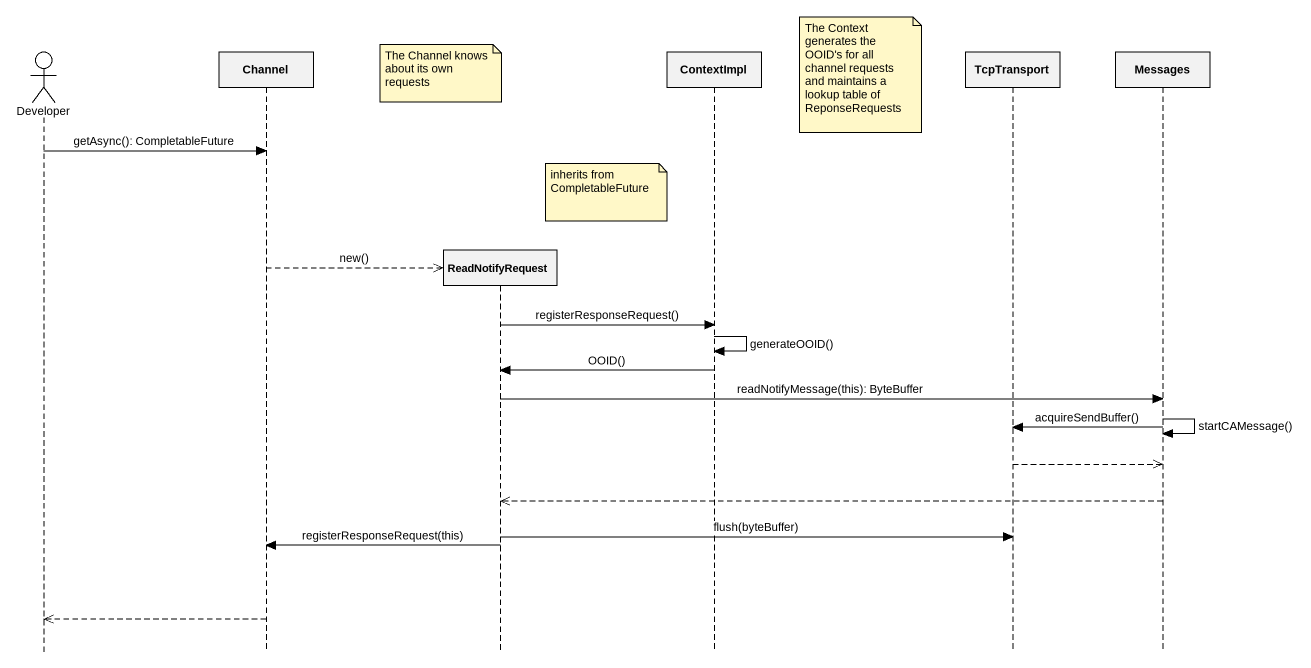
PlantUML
@startuml
hide footbox
actor Developer
participant Channel
participant ReadNotifyRequest
participant ContextImpl
participant TcpTransport
participant Messages

note over ReadNotifyRequest : The Channel knows about its own requests
note right of ContextImpl : The Context generates the OOID's for all channel requests and maintains a lookup table of ReponseRequests
Developer -> Channel : getAsync(): CompletableFuture
note right of ReadNotifyRequest : inherits from CompletableFuture
Channel -->> ReadNotifyRequest ** : new()
ReadNotifyRequest -> ContextImpl : registerResponseRequest()
ContextImpl -> ContextImpl : generateOOID()
ContextImpl -> ReadNotifyRequest : OOID()
ReadNotifyRequest -> Messages : readNotifyMessage(this): ByteBuffer
Messages -> Messages : startCAMessage()
Messages -> TcpTransport : acquireSendBuffer()
TcpTransport -->> Messages
Messages -->> ReadNotifyRequest
ReadNotifyRequest -> TcpTransport : flush(byteBuffer)
ReadNotifyRequest -> Channel : registerResponseRequest(this)
Channel -->> Developer
@enduml
